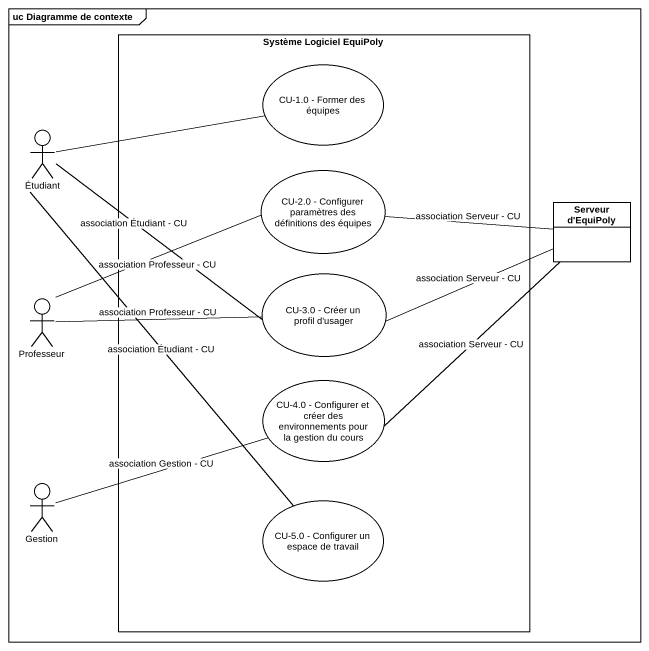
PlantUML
@startuml
mainframe uc Diagramme de contexte
allowmixing
hide circle
hide empty members
rectangle "Système Logiciel EquiPoly" as Système_Logiciel_EquiPoly {
  usecase "CU-1.0 - Former des équipes" as CU_1_0_Former_des_équipes
  usecase "CU-2.0 - Configurer paramètres des définitions des équipes" as CU_2_0_Configurer
  usecase "CU-3.0 - Créer un profil d'usager" as CU_3_0_Créer_un_profil_d
  usecase "CU-4.0 - Configurer et créer des environnements pour la gestion du cours" as CU_4_0_Configurer_et_créer
  usecase "CU-5.0 - Configurer un espace de travail" as CU_5_0_Configurer_un_espace
}
actor Étudiant
class "Serveur d'EquiPoly" as Serveur_d_EquiPoly
actor Professeur
actor Gestion
Étudiant -right- CU_1_0_Former_des_équipes
Étudiant -right- CU_3_0_Créer_un_profil_d : association Étudiant - CU
Étudiant -- CU_5_0_Configurer_un_espace : association Étudiant - CU
CU_2_0_Configurer -right- Serveur_d_EquiPoly : association Serveur - CU
CU_3_0_Créer_un_profil_d -right- Serveur_d_EquiPoly : association Serveur - CU
Professeur -right- CU_2_0_Configurer : association Professeur - CU
Professeur -right- CU_3_0_Créer_un_profil_d : association Professeur - CU
CU_4_0_Configurer_et_créer -up- Serveur_d_EquiPoly : association Serveur - CU
Gestion -right- CU_4_0_Configurer_et_créer : association Gestion - CU
@enduml
